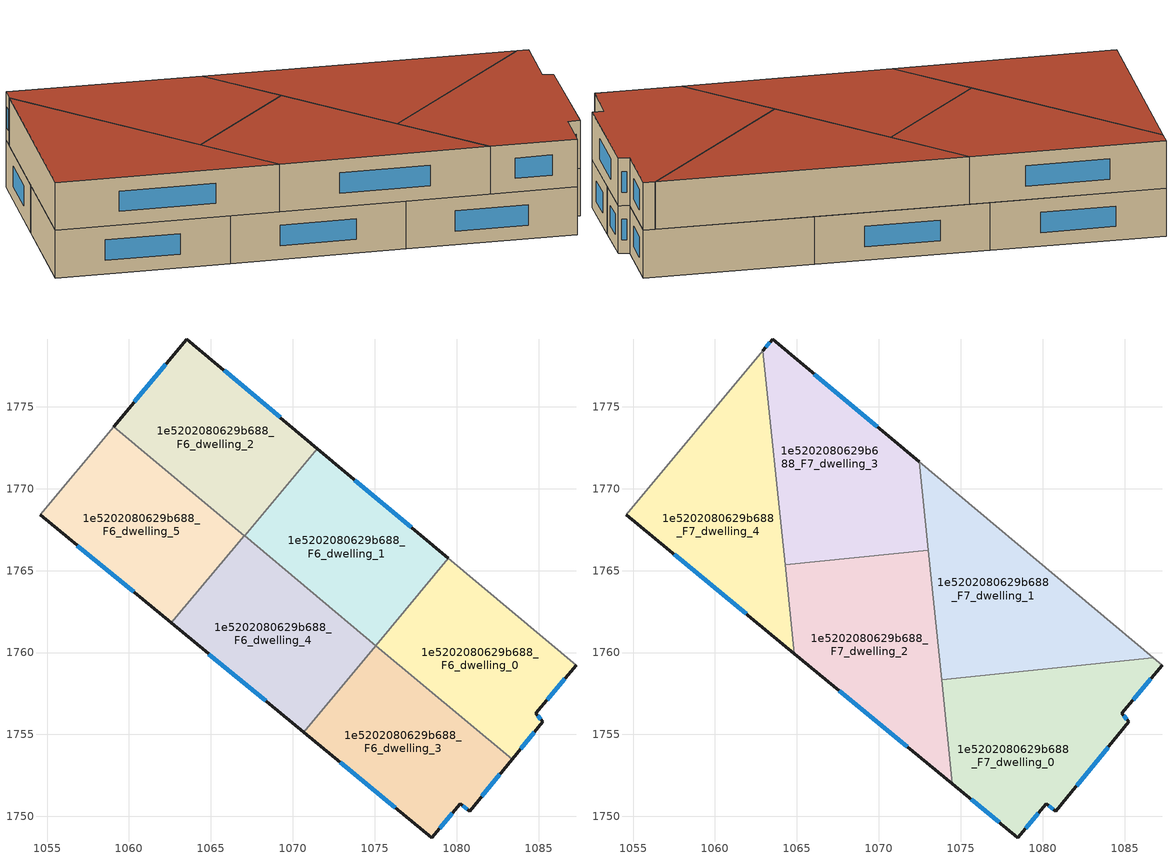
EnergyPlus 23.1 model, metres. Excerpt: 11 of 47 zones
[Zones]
1e5202080629b688_F6_dwelling_0
 floor to 1e5202080629b688_F5_dwelling_0 (EU_floor_Construction): 1087.28,1759.23 1084.83,1756.3 1085.26,1755.78 1083.38,1753.47 1075.05,1760.43 1079.5,1765.75 z18
 wall outside (EU_wall_Construction): 1083.38,1753.47 1085.26,1755.78 1084.83,1756.3 1087.28,1759.23 z18:21
 wall adiabatic (EU_wall_Construction): 1087.28,1759.23 1079.5,1765.75 z18:21
 wall to 1e5202080629b688_F6_dwelling_3 (EU_wall_Construction): 1075.06,1760.42 1083.38,1753.47 z18:21
 wall to 1e5202080629b688_F6_dwelling_1 (EU_wall_Construction): 1079.5,1765.75 1075.05,1760.43 z18:21
 window (EU_Window_Construction): 1085.53,1757.13 1086.58,1758.39 / 1085.14,1755.93 1084.95,1756.15 / 1083.91,1754.13 1084.72,1755.12 z18.86:20.14
 ceiling adiabatic (EU_roof_Construction): 1086.74,1759.68 1079.5,1765.75 1075.05,1760.43 1077.14,1758.68 z21
1e5202080629b688_F6_dwelling_1
 floor to 1e5202080629b688_F5_dwelling_1 (EU_floor_Construction): 1079.5,1765.75 1075.05,1760.43 1067.05,1767.11 1071.5,1772.44 z18
 wall outside (EU_wall_Construction): 1079.5,1765.75 1071.5,1772.44 z18:21
 wall to 1e5202080629b688_F6_dwelling_2 (EU_wall_Construction): 1071.5,1772.44 1067.05,1767.11 z18:21
 wall to 1e5202080629b688_F6_dwelling_4 (EU_wall_Construction): 1067.05,1767.11 1075.05,1760.43 z18:21
 window (EU_Window_Construction): 1077.21,1767.66 1073.79,1770.53 z18.86:20.14
 ceiling adiabatic (EU_roof_Construction): 1075.05,1760.43 1079.5,1765.75 1072.45,1771.65 1073.01,1766.25 1068.63,1765.8 z21
1e5202080629b688_F6_dwelling_2
 floor to 1e5202080629b688_F5_dwelling_2 (EU_floor_Construction): 1071.5,1772.44 1067.05,1767.11 1059.06,1773.79 1063.52,1779.13 z18
 wall outside (EU_wall_Construction): 1071.5,1772.44 1063.52,1779.13 1059.06,1773.79 z18:21
 wall to 1e5202080629b688_F6_dwelling_5 (EU_wall_Construction): 1059.06,1773.79 1067.02,1767.14 z18:21
 wall to 1e5202080629b688_F6_dwelling_4 (EU_wall_Construction): 1067.02,1767.14 1067.05,1767.11 z18:21
 window (EU_Window_Construction): 1062.25,1777.6 1060.34,1775.31 / 1069.22,1774.35 1065.8,1777.22 z18.86:20.14
1e5202080629b688_F6_dwelling_3
 floor to 1e5202080629b688_F5_dwelling_3 (EU_floor_Construction): 1083.38,1753.47 1080.8,1750.32 1080.22,1750.77 1078.48,1748.69 1070.65,1755.15 1075.06,1760.42 z18
 wall outside (EU_wall_Construction): 1070.65,1755.15 1078.48,1748.69 1080.22,1750.77 1080.8,1750.32 1083.38,1753.47 z18:21
 wall to 1e5202080629b688_F6_dwelling_4 (EU_wall_Construction): 1075.06,1760.42 1070.65,1755.15 z18:21
 window (EU_Window_Construction): 1081.53,1751.22 1082.64,1752.57 / 1080.38,1750.64 1080.63,1750.45 / 1078.97,1749.29 1079.72,1750.18 / 1072.89,1753.3 1076.24,1750.54 z18.86:20.14
1e5202080629b688_F6_dwelling_4
 floor to 1e5202080629b688_F5_dwelling_4 (EU_floor_Construction): 1075.06,1760.42 1070.65,1755.15 1062.57,1761.81 1067.02,1767.14 z18
 wall outside (EU_wall_Construction): 1062.57,1761.81 1070.65,1755.15 z18:21
 wall to 1e5202080629b688_F6_dwelling_5 (EU_wall_Construction): 1067.02,1767.14 1062.57,1761.81 z18:21
 window (EU_Window_Construction): 1064.88,1759.91 1068.34,1757.05 z18.86:20.14
 ceiling adiabatic (EU_roof_Construction): 1064.84,1759.94 1064.42,1764.02 1065.65,1765.49 1068.63,1765.8 1067.02,1767.14 1062.57,1761.81 z21
1e5202080629b688_F6_dwelling_5
 floor to 1e5202080629b688_F5_dwelling_5 (EU_floor_Construction): 1067.02,1767.14 1062.57,1761.81 1054.57,1768.42 1059.06,1773.79 z18
 wall outside (EU_wall_Construction): 1054.57,1768.42 1062.57,1761.81 z18:21
 wall adiabatic (EU_wall_Construction): 1059.06,1773.79 1054.57,1768.42 z18:21
 window (EU_Window_Construction): 1056.86,1766.53 1060.29,1763.7 z18.86:20.14
1e5202080629b688_F7_dwelling_0
 floor to 1e5202080629b688_F6_dwelling_3 (EU_floor_Construction): 1083.38,1753.47 1080.8,1750.32 1080.22,1750.77 1078.48,1748.69 1074.49,1751.98 1073.83,1758.34 1077.14,1758.68 z21
 floor to 1e5202080629b688_F6_dwelling_0 (EU_floor_Construction): 1087.28,1759.23 1084.83,1756.3 1085.26,1755.78 1083.38,1753.47 1077.14,1758.68 1086.74,1759.68 z21
 wall outside (EU_wall_Construction): 1074.49,1751.98 1078.48,1748.69 1080.22,1750.77 1080.8,1750.32 1085.26,1755.78 1084.83,1756.3 1087.28,1759.23 z21:24
 wall to 1e5202080629b688_F7_dwelling_1 (EU_wall_Construction): 1086.74,1759.68 1073.83,1758.34 z21:24
 wall adiabatic (EU_wall_Construction): 1087.28,1759.23 1086.74,1759.68 z21:24
 wall to 1e5202080629b688_F7_dwelling_2 (EU_wall_Construction): 1073.83,1758.34 1074.49,1751.98 z21:24
 window (EU_Window_Construction): 1085.53,1757.13 1086.58,1758.39 / 1085.14,1755.93 1084.95,1756.15 / 1082.07,1751.88 1083.99,1754.22 / 1080.38,1750.64 1080.63,1750.45 / 1078.97,1749.29 1079.72,1750.18 / 1075.63,1751.04 1077.34,1749.63 z21.86:23.14
 roof outside (EU_roof_Construction): 1080.8,1750.32 1085.26,1755.78 1084.83,1756.3 1087.28,1759.23 1086.74,1759.68 1073.83,1758.34 1074.49,1751.98 1078.48,1748.69 1080.22,1750.77 z24
1e5202080629b688_F7_dwelling_1
 floor to 1e5202080629b688_F6_dwelling_4 (EU_floor_Construction): 1075.06,1760.42 1073.77,1758.88 1073.48,1761.74 z21
 floor to 1e5202080629b688_F6_dwelling_3 (EU_floor_Construction): 1077.14,1758.68 1073.83,1758.34 1073.77,1758.88 1075.06,1760.42 z21
 floor adiabatic (EU_floor_Construction): 1086.74,1759.68 1077.14,1758.68 1073.48,1761.74 1072.45,1771.65 z21
 wall adiabatic (EU_wall_Construction): 1086.74,1759.68 1072.45,1771.65 z21:24
 wall to 1e5202080629b688_F7_dwelling_3 (EU_wall_Construction): 1072.45,1771.65 1073.01,1766.25 z21:24
 wall to 1e5202080629b688_F7_dwelling_2 (EU_wall_Construction): 1073.01,1766.25 1073.83,1758.34 z21:24
 roof outside (EU_roof_Construction): 1086.74,1759.68 1072.45,1771.65 1073.83,1758.34 z24
1e5202080629b688_F7_dwelling_2
 floor to 1e5202080629b688_F6_dwelling_4 (EU_floor_Construction): 1073.48,1761.74 1073.77,1758.88 1070.65,1755.15 1064.84,1759.94 1064.42,1764.02 1065.65,1765.49 1068.63,1765.8 z21
 floor to 1e5202080629b688_F6_dwelling_3 (EU_floor_Construction): 1073.77,1758.88 1074.49,1751.98 1070.65,1755.15 z21
 floor to 1e5202080629b688_F6_dwelling_5 (EU_floor_Construction): 1065.65,1765.49 1064.42,1764.02 1064.28,1765.35 z21
 floor adiabatic (EU_floor_Construction): 1073.01,1766.25 1073.48,1761.74 1068.63,1765.8 z21
 wall outside (EU_wall_Construction): 1064.84,1759.94 1074.49,1751.98 z21:24
 wall to 1e5202080629b688_F7_dwelling_3 (EU_wall_Construction): 1073.01,1766.25 1064.28,1765.35 z21:24
 wall to 1e5202080629b688_F7_dwelling_4 (EU_wall_Construction): 1064.28,1765.35 1064.84,1759.94 z21:24
 window (EU_Window_Construction): 1067.6,1757.67 1071.73,1754.25 z21.86:23.14
 roof outside (EU_roof_Construction): 1074.49,1751.98 1073.01,1766.25 1064.28,1765.35 1064.84,1759.94 z24
1e5202080629b688_F7_dwelling_3
 floor to 1e5202080629b688_F6_dwelling_1 (EU_floor_Construction): 1072.45,1771.65 1073.01,1766.25 1068.63,1765.8 1067.05,1767.11 1071.5,1772.44 z21
 floor to 1e5202080629b688_F6_dwelling_2 (EU_floor_Construction): 1071.5,1772.44 1067.05,1767.11 1063.82,1769.81 1062.93,1778.42 1063.52,1779.13 z21
 floor to 1e5202080629b688_F6_dwelling_5 (EU_floor_Construction): 1067.02,1767.14 1065.65,1765.49 1064.28,1765.35 1063.82,1769.81 z21
 floor adiabatic (EU_floor_Construction): 1068.63,1765.8 1065.65,1765.49 1067.02,1767.14 z21
 wall outside (EU_wall_Construction): 1072.45,1771.65 1063.52,1779.13 1062.93,1778.42 z21:24
 wall to 1e5202080629b688_F7_dwelling_4 (EU_wall_Construction): 1062.93,1778.42 1064.28,1765.35 z21:24
 window (EU_Window_Construction): 1069.9,1773.78 1066.07,1776.99 / 1063.35,1778.92 1063.1,1778.62 z21.86:23.14
 roof outside (EU_roof_Construction): 1073.01,1766.25 1072.45,1771.65 1063.52,1779.13 1062.93,1778.42 1064.28,1765.35 z24
1e5202080629b688_F7_dwelling_4
 floor to 1e5202080629b688_F6_dwelling_5 (EU_floor_Construction): 1063.82,1769.81 1064.42,1764.02 1062.57,1761.81 1054.57,1768.42 1059.06,1773.79 z21
 floor to 1e5202080629b688_F6_dwelling_2 (EU_floor_Construction): 1062.93,1778.42 1063.82,1769.81 1059.06,1773.79 z21
 floor adiabatic (EU_floor_Construction): 1064.42,1764.02 1064.84,1759.94 1062.57,1761.81 z21
 wall outside (EU_wall_Construction): 1054.57,1768.42 1064.84,1759.94 z21:24
 wall adiabatic (EU_wall_Construction): 1062.93,1778.42 1054.57,1768.42 z21:24
 window (EU_Window_Construction): 1057.51,1765.99 1061.91,1762.36 z21.86:23.14
 roof outside (EU_roof_Construction): 1064.84,1759.94 1062.93,1778.42 1054.57,1768.42 z24
[Building]
EU S2 Campaign: North Axis=0; Terrain=City; Solar Distribution=FullExterior
[Site:Location]
Helsinki-Vantaa.AP: Latitude=60.317; Longitude=24.963; Time Zone=2; Elevation=54.6
[SizingPeriod:WeatherFileDays]
AnnualSizingPeriod: Begin Month=1; Begin Day of Month=1; End Month=12; End Day of Month=31; Day of Week for Start Day=Monday; Use Weather File Daylight Saving Period=No; Use Weather File Rain and Snow Indicators=No
[MATERIAL]
EU_InternalMass_Material: Roughness=MediumRough; Thickness=0.1; Conductivity=1; Density=1800; Specific Heat=900; Thermal Absorptance=0.9; Solar Absorptance=0.7; Visible Absorptance=0.7
[MATERIAL:NOMASS] Roughness=MediumRough; Thermal Absorptance=0.9; Solar Absorptance=0.7; Visible Absorptance=0.7
Name | Thermal Resistance
EU_wall_NoMass | 1.10183
EU_roof_NoMass; EU_floor_NoMass | 1.70606
[WINDOWMATERIAL:SIMPLEGLAZINGSYSTEM]
EU_Window_SimpleGlazing: UFactor=3.11035; Solar Heat Gain Coefficient=0.8; Visible Transmittance=0.8
[CONSTRUCTION]
EU_wall_Construction: EU_wall_NoMass
EU_roof_Construction: EU_roof_NoMass
EU_floor_Construction: EU_floor_NoMass
EU_Window_Construction: EU_Window_SimpleGlazing
EU_InternalMass_Construction: EU_InternalMass_Material
[ZONE] Type=1; Multiplier=1; Ceiling Height=autocalculate; Floor Area=autocalculate; Part of Total Floor Area=Yes
Name | Volume
1e5202080629b688_F6_dwelling_0 | 217.042
1e5202080629b688_F7_dwelling_0 | 260.44
1e5202080629b688_F6_dwelling_1 | 217.033
1e5202080629b688_F7_dwelling_1 | 260.419
1e5202080629b688_F6_dwelling_2 | 217.015
1e5202080629b688_F7_dwelling_2 | 260.442
1e5202080629b688_F6_dwelling_3 | 217.025
1e5202080629b688_F7_dwelling_3 | 260.461
1e5202080629b688_F6_dwelling_4 | 217.031
1e5202080629b688_F7_dwelling_4 | 260.405
1e5202080629b688_F6_dwelling_5 | 216.998
[INTERNALMASS] Construction=EU_InternalMass_Construction
Name | Zone or ZoneList | Surface Area
1e5202080629b688_F6_dwelling_0_EU_InternalMass | 1e5202080629b688_F6_dwelling_0 | 72.3477
1e5202080629b688_F6_dwelling_1_EU_InternalMass | 1e5202080629b688_F6_dwelling_1 | 72.344
1e5202080629b688_F6_dwelling_2_EU_InternalMass | 1e5202080629b688_F6_dwelling_2 | 72.3383
1e5202080629b688_F6_dwelling_3_EU_InternalMass | 1e5202080629b688_F6_dwelling_3 | 72.3421
1e5202080629b688_F6_dwelling_4_EU_InternalMass | 1e5202080629b688_F6_dwelling_4 | 72.3437
1e5202080629b688_F6_dwelling_5_EU_InternalMass | 1e5202080629b688_F6_dwelling_5 | 72.333
1e5202080629b688_F7_dwelling_0_EU_InternalMass | 1e5202080629b688_F7_dwelling_0 | 86.813
1e5202080629b688_F7_dwelling_1_EU_InternalMass | 1e5202080629b688_F7_dwelling_1 | 86.8026
1e5202080629b688_F7_dwelling_2_EU_InternalMass | 1e5202080629b688_F7_dwelling_2 | 86.8109
1e5202080629b688_F7_dwelling_3_EU_InternalMass | 1e5202080629b688_F7_dwelling_3 | 86.8203
1e5202080629b688_F7_dwelling_4_EU_InternalMass | 1e5202080629b688_F7_dwelling_4 | 86.8016
[OTHEREQUIPMENT] Fuel Type=Electricity; Design Level Calculation Method=Watts/Area; Power per Zone Floor Area=1; Fraction Latent=0; Fraction Radiant=0; Fraction Lost=0; Carbon Dioxide Generation Rate=0; EndUse Subcategory=EU_Step8_InternalGains
Name | Zone or ZoneList or Space or SpaceList | Schedule
EU_Step8_InternalGain_1e5202080629b688_F6_dwelling_0_f000 | 1e5202080629b688_F6_dwelling_0 | EU_Step8_GainSchedule_1e5202080629b688_F6_dwelling_0_f000
EU_Step8_InternalGain_1e5202080629b688_F6_dwelling_1_f000 | 1e5202080629b688_F6_dwelling_1 | EU_Step8_GainSchedule_1e5202080629b688_F6_dwelling_1_f000
EU_Step8_InternalGain_1e5202080629b688_F6_dwelling_2_f000 | 1e5202080629b688_F6_dwelling_2 | EU_Step8_GainSchedule_1e5202080629b688_F6_dwelling_2_f000
EU_Step8_InternalGain_1e5202080629b688_F6_dwelling_3_f000 | 1e5202080629b688_F6_dwelling_3 | EU_Step8_GainSchedule_1e5202080629b688_F6_dwelling_3_f000
EU_Step8_InternalGain_1e5202080629b688_F6_dwelling_4_f000 | 1e5202080629b688_F6_dwelling_4 | EU_Step8_GainSchedule_1e5202080629b688_F6_dwelling_4_f000
EU_Step8_InternalGain_1e5202080629b688_F6_dwelling_5_f000 | 1e5202080629b688_F6_dwelling_5 | EU_Step8_GainSchedule_1e5202080629b688_F6_dwelling_5_f000
EU_Step8_InternalGain_1e5202080629b688_F7_dwelling_0_f000 | 1e5202080629b688_F7_dwelling_0 | EU_Step8_GainSchedule_1e5202080629b688_F7_dwelling_0_f000
EU_Step8_InternalGain_1e5202080629b688_F7_dwelling_1_f000 | 1e5202080629b688_F7_dwelling_1 | EU_Step8_GainSchedule_1e5202080629b688_F7_dwelling_1_f000
EU_Step8_InternalGain_1e5202080629b688_F7_dwelling_2_f000 | 1e5202080629b688_F7_dwelling_2 | EU_Step8_GainSchedule_1e5202080629b688_F7_dwelling_2_f000
EU_Step8_InternalGain_1e5202080629b688_F7_dwelling_3_f000 | 1e5202080629b688_F7_dwelling_3 | EU_Step8_GainSchedule_1e5202080629b688_F7_dwelling_3_f000
EU_Step8_InternalGain_1e5202080629b688_F7_dwelling_4_f000 | 1e5202080629b688_F7_dwelling_4 | EU_Step8_GainSchedule_1e5202080629b688_F7_dwelling_4_f000
[ZONEVENTILATION:DESIGNFLOWRATE] Schedule=EU_AlwaysOn; Design Flow Rate Calculation Method=AirChanges/Hour; Air Changes per Hour=0.756316; Ventilation Type=Natural; Fan Pressure Rise=0; Fan Total Efficiency=1; Constant Term Coefficient=1; Temperature Term Coefficient=0; Velocity Term Coefficient=0; Velocity Squared Term Coefficient=0; Minimum Indoor Temperature=-100; Maximum Indoor Temperature=100; Delta Temperature=-100; Minimum Outdoor Temperature=-100; Maximum Outdoor Temperature=100; Maximum Wind Speed=40
Name | Zone or ZoneList or Space or SpaceList
EU_ConstantAir_1e5202080629b688_F6_dwelling_0 | 1e5202080629b688_F6_dwelling_0
EU_ConstantAir_1e5202080629b688_F6_dwelling_1 | 1e5202080629b688_F6_dwelling_1
EU_ConstantAir_1e5202080629b688_F6_dwelling_2 | 1e5202080629b688_F6_dwelling_2
EU_ConstantAir_1e5202080629b688_F6_dwelling_3 | 1e5202080629b688_F6_dwelling_3
EU_ConstantAir_1e5202080629b688_F6_dwelling_4 | 1e5202080629b688_F6_dwelling_4
EU_ConstantAir_1e5202080629b688_F6_dwelling_5 | 1e5202080629b688_F6_dwelling_5
EU_ConstantAir_1e5202080629b688_F7_dwelling_0 | 1e5202080629b688_F7_dwelling_0
EU_ConstantAir_1e5202080629b688_F7_dwelling_1 | 1e5202080629b688_F7_dwelling_1
EU_ConstantAir_1e5202080629b688_F7_dwelling_2 | 1e5202080629b688_F7_dwelling_2
EU_ConstantAir_1e5202080629b688_F7_dwelling_3 | 1e5202080629b688_F7_dwelling_3
EU_ConstantAir_1e5202080629b688_F7_dwelling_4 | 1e5202080629b688_F7_dwelling_4
[HVACTEMPLATE:THERMOSTAT] Constant Heating Setpoint=20; Constant Cooling Setpoint=50
EU_HeatOnly_1e5202080629b688_F0_dwelling_0; EU_HeatOnly_1e5202080629b688_F0_dwelling_1; EU_HeatOnly_1e5202080629b688_F0_dwelling_2; EU_HeatOnly_1e5202080629b688_F0_dwelling_3; EU_HeatOnly_1e5202080629b688_F0_dwelling_4; EU_HeatOnly_1e5202080629b688_F0_dwelling_5; EU_HeatOnly_1e5202080629b688_F1_dwelling_0; EU_HeatOnly_1e5202080629b688_F1_dwelling_1; EU_HeatOnly_1e5202080629b688_F1_dwelling_2; EU_HeatOnly_1e5202080629b688_F1_dwelling_3; EU_HeatOnly_1e5202080629b688_F1_dwelling_4; EU_HeatOnly_1e5202080629b688_F1_dwelling_5; EU_HeatOnly_1e5202080629b688_F2_dwelling_0; EU_HeatOnly_1e5202080629b688_F2_dwelling_1; EU_HeatOnly_1e5202080629b688_F2_dwelling_2; EU_HeatOnly_1e5202080629b688_F2_dwelling_3; EU_HeatOnly_1e5202080629b688_F2_dwelling_4; EU_HeatOnly_1e5202080629b688_F2_dwelling_5; EU_HeatOnly_1e5202080629b688_F3_dwelling_0; EU_HeatOnly_1e5202080629b688_F3_dwelling_1; EU_HeatOnly_1e5202080629b688_F3_dwelling_2; EU_HeatOnly_1e5202080629b688_F3_dwelling_3; EU_HeatOnly_1e5202080629b688_F3_dwelling_4; EU_HeatOnly_1e5202080629b688_F3_dwelling_5; EU_HeatOnly_1e5202080629b688_F4_dwelling_0; EU_HeatOnly_1e5202080629b688_F4_dwelling_1; EU_HeatOnly_1e5202080629b688_F4_dwelling_2; EU_HeatOnly_1e5202080629b688_F4_dwelling_3; EU_HeatOnly_1e5202080629b688_F4_dwelling_4; EU_HeatOnly_1e5202080629b688_F4_dwelling_5; EU_HeatOnly_1e5202080629b688_F5_dwelling_0; EU_HeatOnly_1e5202080629b688_F5_dwelling_1; EU_HeatOnly_1e5202080629b688_F5_dwelling_2; EU_HeatOnly_1e5202080629b688_F5_dwelling_3; EU_HeatOnly_1e5202080629b688_F5_dwelling_4; EU_HeatOnly_1e5202080629b688_F5_dwelling_5; EU_HeatOnly_1e5202080629b688_F6_dwelling_0; EU_HeatOnly_1e5202080629b688_F6_dwelling_1; EU_HeatOnly_1e5202080629b688_F6_dwelling_2; EU_HeatOnly_1e5202080629b688_F6_dwelling_3; EU_HeatOnly_1e5202080629b688_F6_dwelling_4; EU_HeatOnly_1e5202080629b688_F6_dwelling_5; EU_HeatOnly_1e5202080629b688_F7_dwelling_0; EU_HeatOnly_1e5202080629b688_F7_dwelling_1; EU_HeatOnly_1e5202080629b688_F7_dwelling_2; EU_HeatOnly_1e5202080629b688_F7_dwelling_3; EU_HeatOnly_1e5202080629b688_F7_dwelling_4
[HVACTEMPLATE:ZONE:IDEALLOADSAIRSYSTEM] System Availability Schedule=EU_AlwaysOn; Maximum Heating Supply Air Temperature=50; Minimum Cooling Supply Air Temperature=13; Maximum Heating Supply Air Humidity Ratio=0.0156; Minimum Cooling Supply Air Humidity Ratio=0.0077; Heating Limit=NoLimit; Cooling Limit=NoLimit; Heating Availability Schedule=EU_AlwaysOn; Cooling Availability Schedule=EU_CoolingOff; Dehumidification Control Type=ConstantSensibleHeatRatio; Cooling Sensible Heat Ratio=0.7; Dehumidification Setpoint=60; Humidification Control Type=None; Humidification Setpoint=30; Outdoor Air Method=None; Outdoor Air Flow Rate per Person=0.00944; Outdoor Air Flow Rate per Zone Floor Area=0; Outdoor Air Flow Rate per Zone=0; Demand Controlled Ventilation Type=None; Outdoor Air Economizer Type=NoEconomizer; Heat Recovery Type=None; Sensible Heat Recovery Effectiveness=0.7; Latent Heat Recovery Effectiveness=0.65
Name | Template Thermostat
1e5202080629b688_F6_dwelling_0 | EU_HeatOnly_1e5202080629b688_F6_dwelling_0
1e5202080629b688_F6_dwelling_1 | EU_HeatOnly_1e5202080629b688_F6_dwelling_1
1e5202080629b688_F6_dwelling_2 | EU_HeatOnly_1e5202080629b688_F6_dwelling_2
1e5202080629b688_F6_dwelling_3 | EU_HeatOnly_1e5202080629b688_F6_dwelling_3
1e5202080629b688_F6_dwelling_4 | EU_HeatOnly_1e5202080629b688_F6_dwelling_4
1e5202080629b688_F6_dwelling_5 | EU_HeatOnly_1e5202080629b688_F6_dwelling_5
1e5202080629b688_F7_dwelling_0 | EU_HeatOnly_1e5202080629b688_F7_dwelling_0
1e5202080629b688_F7_dwelling_1 | EU_HeatOnly_1e5202080629b688_F7_dwelling_1
1e5202080629b688_F7_dwelling_2 | EU_HeatOnly_1e5202080629b688_F7_dwelling_2
1e5202080629b688_F7_dwelling_3 | EU_HeatOnly_1e5202080629b688_F7_dwelling_3
1e5202080629b688_F7_dwelling_4 | EU_HeatOnly_1e5202080629b688_F7_dwelling_4
[SIZING:ZONE] Zone Cooling Design Supply Air Temperature Input Method=SupplyAirTemperature; Zone Cooling Design Supply Air Temperature=13; Zone Heating Design Supply Air Temperature Input Method=SupplyAirTemperature; Zone Heating Design Supply Air Temperature=50; Zone Cooling Design Supply Air Humidity Ratio=0.008; Zone Heating Design Supply Air Humidity Ratio=0.008; Cooling Design Air Flow Method=DesignDay; Cooling Design Air Flow Rate=0; Cooling Minimum Air Flow per Zone Floor Area=0.000762; Cooling Minimum Air Flow=0; Cooling Minimum Air Flow Fraction=0.2; Heating Design Air Flow Method=DesignDay; Heating Design Air Flow Rate=0; Heating Maximum Air Flow per Zone Floor Area=0.002032; Heating Maximum Air Flow=0.141576; Heating Maximum Air Flow Fraction=0.3; Account for Dedicated Outdoor Air System=No; Dedicated Outdoor Air System Control Strategy=NeutralSupplyAir; Dedicated Outdoor Air Low Setpoint Temperature for Design=autosize; Dedicated Outdoor Air High Setpoint Temperature for Design=autosize; Zone Load Sizing Method=Sensible Load Only No Latent Load; Zone Latent Cooling Design Supply Air Humidity Ratio Input Method=HumidityRatioDifference; Zone Cooling Design Supply Air Humidity Ratio Difference=0.005; Zone Latent Heating Design Supply Air Humidity Ratio Input Method=HumidityRatioDifference; Zone Humidification Design Supply Air Humidity Ratio Difference=0.005
1e5202080629b688_F6_dwelling_0; 1e5202080629b688_F6_dwelling_1; 1e5202080629b688_F6_dwelling_2; 1e5202080629b688_F6_dwelling_3; 1e5202080629b688_F6_dwelling_4; 1e5202080629b688_F6_dwelling_5; 1e5202080629b688_F7_dwelling_0; 1e5202080629b688_F7_dwelling_1; 1e5202080629b688_F7_dwelling_2; 1e5202080629b688_F7_dwelling_3; 1e5202080629b688_F7_dwelling_4
[SCHEDULE:CONSTANT]
Name | Hourly Value
EU_AlwaysOn | 1
EU_CoolingOff | 0
[SCHEDULE:FILE] Column Number=1; Rows to Skip at Top=0; Number of Hours of Data=8760; Column Separator=Comma; Interpolate to Timestep=No; Minutes per Item=60; Adjust Schedule for Daylight Savings=Yes
Name | File
EU_Step8_GainSchedule_1e5202080629b688_F6_dwelling_0_f000 | ../../schedules/1e5202080629b688/1e5202080629b688_F6_dwelling_0_f000_gain.csv
EU_Step8_GainSchedule_1e5202080629b688_F6_dwelling_1_f000 | ../../schedules/1e5202080629b688/1e5202080629b688_F6_dwelling_1_f000_gain.csv
EU_Step8_GainSchedule_1e5202080629b688_F6_dwelling_2_f000 | ../../schedules/1e5202080629b688/1e5202080629b688_F6_dwelling_2_f000_gain.csv
EU_Step8_GainSchedule_1e5202080629b688_F6_dwelling_3_f000 | ../../schedules/1e5202080629b688/1e5202080629b688_F6_dwelling_3_f000_gain.csv
EU_Step8_GainSchedule_1e5202080629b688_F6_dwelling_4_f000 | ../../schedules/1e5202080629b688/1e5202080629b688_F6_dwelling_4_f000_gain.csv
EU_Step8_GainSchedule_1e5202080629b688_F6_dwelling_5_f000 | ../../schedules/1e5202080629b688/1e5202080629b688_F6_dwelling_5_f000_gain.csv
EU_Step8_GainSchedule_1e5202080629b688_F7_dwelling_0_f000 | ../../schedules/1e5202080629b688/1e5202080629b688_F7_dwelling_0_f000_gain.csv
EU_Step8_GainSchedule_1e5202080629b688_F7_dwelling_1_f000 | ../../schedules/1e5202080629b688/1e5202080629b688_F7_dwelling_1_f000_gain.csv
EU_Step8_GainSchedule_1e5202080629b688_F7_dwelling_2_f000 | ../../schedules/1e5202080629b688/1e5202080629b688_F7_dwelling_2_f000_gain.csv
EU_Step8_GainSchedule_1e5202080629b688_F7_dwelling_3_f000 | ../../schedules/1e5202080629b688/1e5202080629b688_F7_dwelling_3_f000_gain.csv
EU_Step8_GainSchedule_1e5202080629b688_F7_dwelling_4_f000 | ../../schedules/1e5202080629b688/1e5202080629b688_F7_dwelling_4_f000_gain.csv
